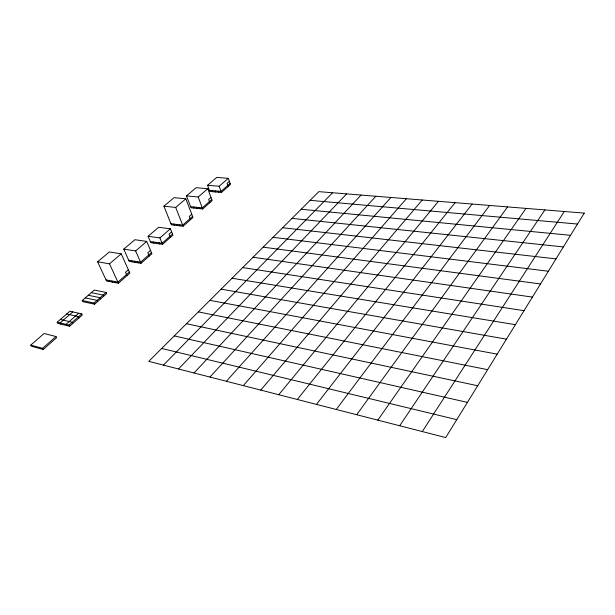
<?xml version="1.0" encoding="UTF-8"?>
<svg xmlns="http://www.w3.org/2000/svg" width="615" height="615" viewBox="0 0 615 615"><rect width="100%" height="100%" fill="white"/><g stroke="black" fill="none" stroke-linecap="round" stroke-linejoin="round"><path stroke-width="0.92" d="M422.29 431.553L564.301 211.491M399.673 425.749L544.89 209.923M377.818 420.137L525.986 208.393M356.692 414.718L507.567 206.901M336.251 409.475L489.625 205.448M316.471 404.393L472.135 204.042M297.314 399.481L455.085 202.658M278.756 394.715L438.449 201.313M260.768 390.095L422.221 200.006M243.317 385.62L406.384 198.722M226.389 381.277L390.917 197.469M209.961 377.057L375.819 196.254M194.002 372.959L361.074 195.063M178.504 368.985L346.66 193.894M163.436 365.118L332.577 192.756M30.75 345.092L42.596 348.313L55.988 336.543L56.595 337.697L43.227 349.474L31.38 346.237L30.75 345.092L44.126 333.507L55.988 336.543M57.157 322.229L69.018 325.081L81.718 313.919L82.279 315.057L69.61 326.227L57.741 323.367L57.157 322.229L69.849 311.236L81.718 313.919M82.218 300.527L94.08 303.041L106.141 292.44L106.672 293.57L94.633 304.179L82.771 301.65L82.218 300.527L94.28 290.08L106.141 292.44M129.35 272.03L117.888 282.108L106.041 279.902M151.444 252.596L140.535 262.19L128.712 260.268M172.5 234.084L162.099 243.232L150.314 241.564M192.58 216.426L182.655 225.151L170.924 223.722M211.76 199.56L202.281 207.893L190.596 206.678M230.095 183.439L221.031 191.411L209.407 190.389M118.403 283.231L129.85 273.145L121.24 253.841L109.339 251.966L97.6 261.805L106.556 281.017L118.403 283.231L109.516 263.827L97.6 261.805M141.019 263.312L151.913 253.711L146.708 241.403L134.862 239.719L123.776 249.129L129.204 261.367L141.019 263.312L135.646 250.943L123.776 249.129M162.552 244.332L172.938 235.184L170.37 228.788L158.585 227.296L148.1 236.291L150.775 242.656L162.552 244.332L159.9 237.905L148.1 236.291M183.085 226.243L192.995 217.51L185.838 198.806L174.053 197.653L163.898 206.179L171.354 224.798L183.085 226.243L175.706 207.439L163.898 206.179M202.681 208.977L212.152 200.636L207.809 188.72L196.108 187.706L186.483 195.885L191.004 207.747L202.681 208.977L198.207 196.992L186.483 195.885M221.408 192.48L230.464 184.5L228.311 178.312L216.703 177.435L207.555 185.284L209.8 191.45L221.408 192.48L219.194 186.253L207.555 185.284M78.72 313.243L66.028 324.359L66.612 325.504M128.351 269.777L125.506 272.276L127.021 275.643M150.506 250.374L147.792 252.75L149.214 256.086M171.616 231.886L169.033 234.146L170.37 237.452M191.749 214.243L189.282 216.403L190.542 219.678M210.976 197.407L208.623 199.468L209.807 202.704M229.357 181.302L227.104 183.278L228.219 186.476M159.9 237.905L170.37 228.788M219.194 186.253L228.311 178.312M72.785 311.905L60.093 322.937L60.685 324.074M135.646 250.943L146.708 241.403M198.207 196.992L207.809 188.72M109.516 263.827L121.24 253.841M175.706 207.439L185.838 198.806M310.098 200.336L577.5 224.044M301.173 209.246L570.543 235.314M292.033 218.379L563.378 246.923M282.662 227.735L555.991 258.884M273.052 237.321L548.38 271.223M263.197 247.161L540.524 283.953M253.088 257.247L532.413 297.091M242.71 267.602L524.042 310.66M232.063 278.234L515.385 324.674M221.131 289.15L506.445 339.165M209.892 300.358L497.189 354.155M198.345 311.89L487.618 369.669M91.289 292.671L103.151 295.069L103.689 296.199M88.283 295.269L100.145 297.706L100.691 298.844M85.262 297.891L97.124 300.366L97.67 301.504M186.476 323.736L477.701 385.736M174.276 335.921L467.423 402.387M66.704 313.957L78.574 316.679L79.143 317.824M60.355 319.454L72.224 322.26L72.808 323.405M161.714 348.451L456.768 419.653M42.596 348.313L43.227 349.474M69.018 325.081L69.61 326.227M94.08 303.041L94.633 304.179M108.978 280.448L109.493 281.562M111.93 280.993L112.445 282.116M114.905 281.547L115.42 282.669M131.641 260.745L132.133 261.852M134.593 261.221L135.077 262.336M137.552 261.706L138.037 262.82M153.235 241.972L153.696 243.071M156.172 242.395L156.633 243.486M159.131 242.81L159.585 243.909M173.83 224.075L174.26 225.159M176.759 224.429L177.189 225.521M179.703 224.79L180.126 225.882M193.494 206.978L193.902 208.054M196.408 207.286L196.815 208.362M199.337 207.586L199.744 208.669M212.29 190.642L212.675 191.703M215.189 190.896L215.573 191.957M218.102 191.15L218.486 192.218M584.25 213.105L445.714 437.565L148.784 361.359L318.816 191.642L584.25 213.105"/></g></svg>
